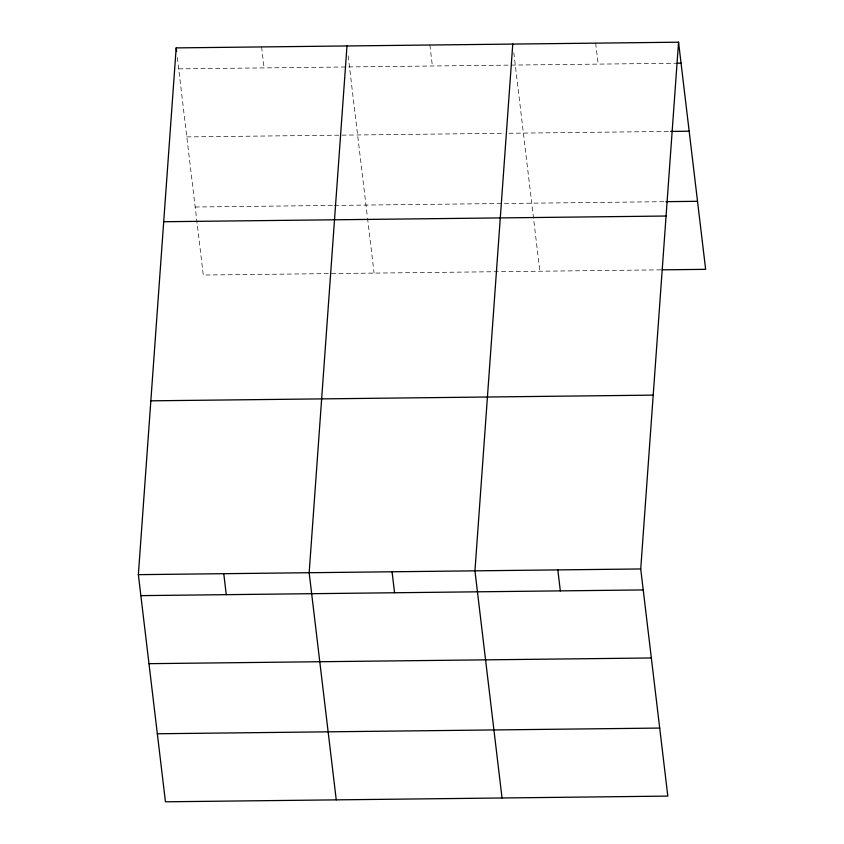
<?xml version="1.0" encoding="UTF-8"?>
<svg xmlns="http://www.w3.org/2000/svg" width="844" height="844" viewBox="0 0 844 844"><rect width="100%" height="100%" fill="white"/><g stroke="black" fill="none" stroke-linecap="round" stroke-linejoin="round"><path stroke-width="0.63" stroke-dasharray="4.22 3.17" d="M178.696 68.87L675.791 63.237M186.809 136.907L503.646 133.31M508.911 133.257L669.429 131.432M195.164 207.002L333.116 205.44M334.435 205.419L664.629 201.684M660.905 269.848L203.277 275.038L177.219 56.537M595.664 43.139L598.164 64.112M513.806 52.718L539.854 271.219M429.881 45.017L432.381 66.001M348.171 55.831L367.372 216.845M367.53 218.153L374.082 273.097M261.587 46.926L264.088 67.9"/><path stroke-width="1.27" d="M678.555 42.2L640.723 568.961L667.815 796.103L165.445 801.8L138.363 574.659L176.185 47.897L678.555 42.2L705.637 269.341L662.213 269.837M346.989 45.956L309.168 572.728L336.25 799.859M512.772 44.078L474.95 570.839L502.032 797.981M677.11 63.226L681.055 63.173M670.748 131.421L689.168 131.21M665.948 201.663L697.524 201.305M163.704 221.729L666.064 216.032M150.844 400.826L653.203 395.129M138.363 574.659L640.723 568.961M140.864 595.632L643.223 589.935M148.977 663.669L651.336 657.972M157.332 733.763L659.702 728.066M557.831 569.9L560.332 590.884M392.059 571.778L394.559 592.762M176.185 47.897L176.628 51.6M223.765 573.688L226.266 594.672"/></g></svg>
